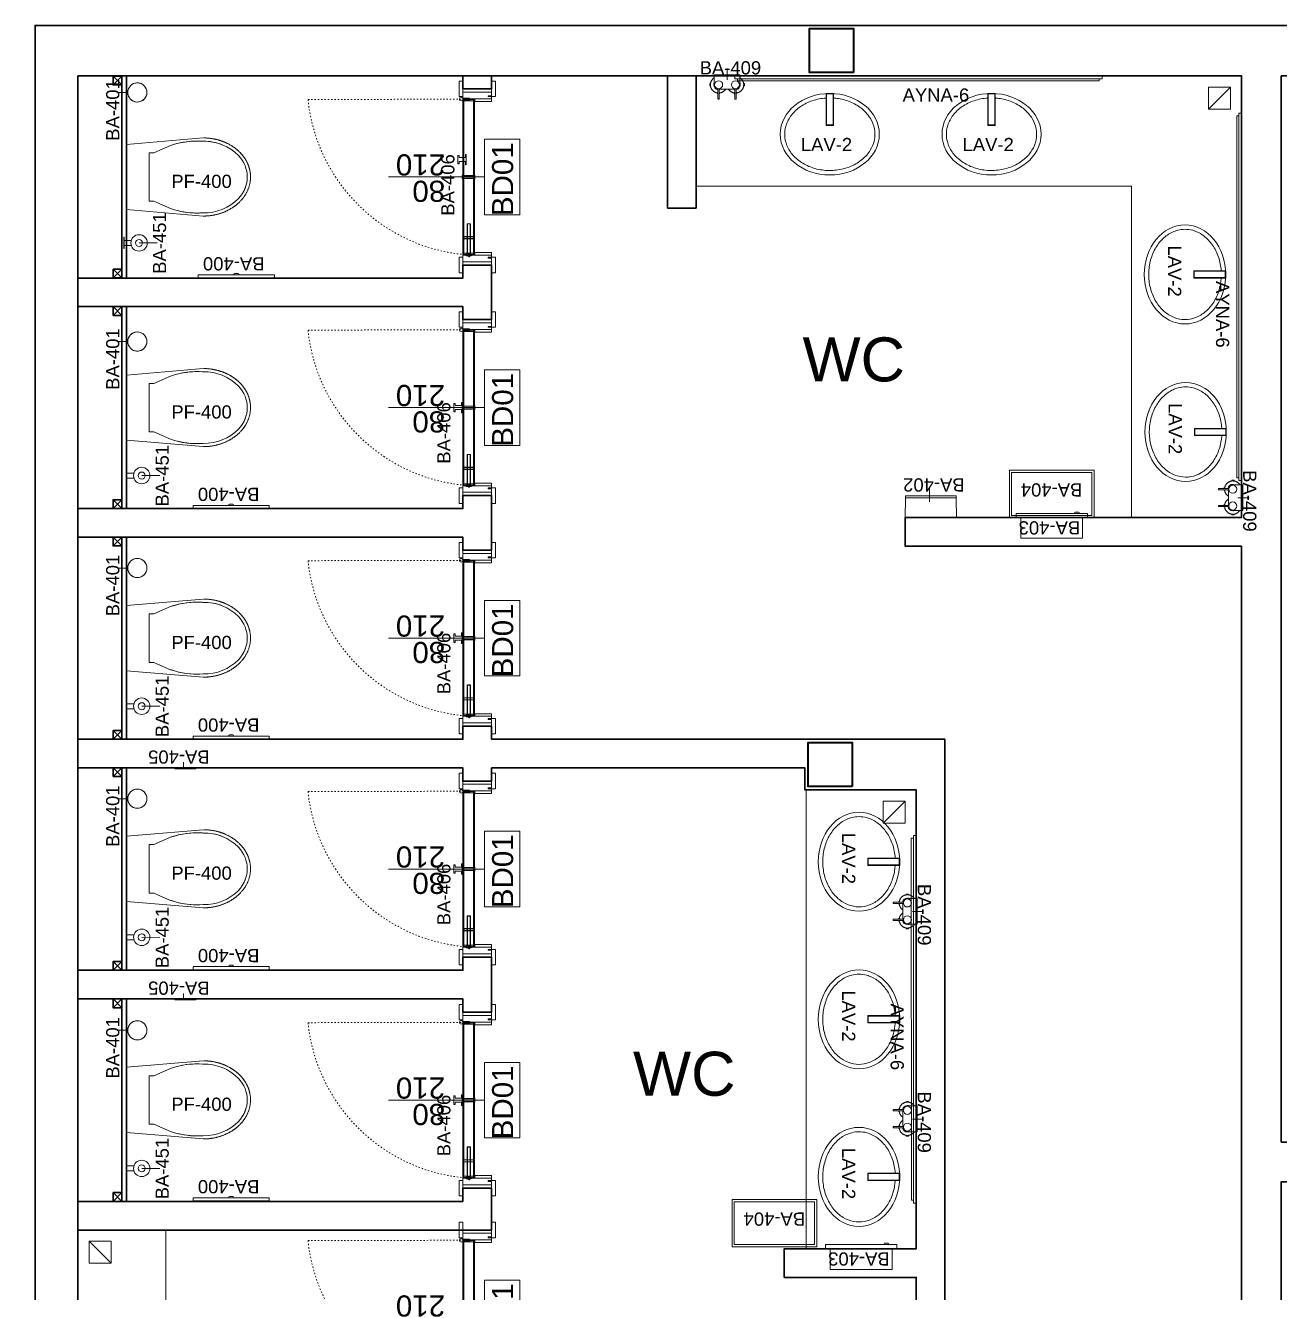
# Model space of a CAD drawing. Header units: centimetres. Extents: x 118932 to 154602, y -32682 to -23521.
# Drawn here: x 120027 to 120597, y -28599 to -28024 of the extents above; entities that cross this region are included whole.
import ezdxf

# ---------------------------------------------------------------- set-up
doc = ezdxf.new("R2010")
doc.units = ezdxf.units.CM
doc.header["$LTSCALE"] = 50
doc.header["$MEASUREMENT"] = 0
doc.linetypes.add('ACAD_ISO03W100', pattern=[30, 12, -18])
doc.linetypes.add('Dash', pattern=[6.35, 3.175, -3.175])
for name, color, linetype, lineweight, true_color in [('GEN_00_BL_Yazı', 7, 'Continuous', 0, 0x4f5250), ('GEN_01_TA_Kolon', 7, 'Continuous', 35, 0xd05d28), ('GEN_02_TF_Islak Hacim', 7, 'Continuous', 5, 0x007cb0), ('GEN_02_TF_Kapı', 7, 'Continuous', 9, 0x4a3526), ('GEN_02_TF_Mobilya', 7, 'Continuous', 5, 0x745e3d), ('GEN_05_ML_Ahşap', 7, 'Continuous', 9, 0x745e3d), ('GEN_06_GR_İnce', 7, 'Continuous', 13, 0xb0b0a9), ('KALACAK DUVARLAR', 7, 'Continuous', 30, 0x005387)]:
    doc.layers.add(name, color=color, linetype=linetype, lineweight=lineweight, true_color=true_color)
doc.styles.add('ARIAL', font='arial.ttf')
doc.styles.add('arial_1_18', font='arial.ttf', dxfattribs={"height": 0.2})
doc.styles.add('Arial_6', font='arial.ttf', dxfattribs={"height": 59.5325})

# ---------------------------------------------------------------- blocks, each defined once
blk = doc.blocks.new('LEVEL -1_A BLOK_KOLON')
at = {"layer": 'GEN_01_TA_Kolon'}
for points in [[(46270.56, 4396.59), (46250.56, 4396.59), (46250.56, 4416.59), (46270.56, 4416.59)], [(46269.95, 4072.17), (46249.95, 4072.17), (46249.95, 4092.17), (46269.95, 4092.17)]]:
    blk.add_lwpolyline(points, close=True, dxfattribs=at)
blk = doc.blocks.new('LEVEL -1_A BLOK_DUVAR')
at = {"layer": 'KALACAK DUVARLAR'}
for p, q in [((45933.97, 9444.97), (45937.97, 9440.97)), ((45937.97, 9444.97), (45933.97, 9440.97)), ((45937.97, 9444.97), (45937.97, 9353.24)), ((45939.97, 9444.97), (45939.97, 9353.24)), ((45933.97, 9357.24), (45937.97, 9353.24)), ((45937.97, 9357.24), (45933.97, 9353.24)), ((45933.97, 9336.2), (45937.97, 9340.2)), ((45937.97, 9336.2), (45933.97, 9340.2)), ((45937.97, 9248.47), (45937.97, 9340.2)), ((45939.97, 9248.47), (45939.97, 9340.2)), ((45933.97, 9248.47), (45937.97, 9252.47)), ((45937.97, 9248.47), (45933.97, 9252.47)), ((45933.97, 9235.47), (45937.97, 9231.47)), ((45937.97, 9235.47), (45933.97, 9231.47)), ((45937.97, 9235.47), (45937.97, 9143.67)), ((45939.97, 9235.47), (45939.97, 9143.67)), ((45933.97, 9147.67), (45937.97, 9143.67)), ((45937.97, 9147.67), (45933.97, 9143.67)), ((45933.97, 9126.67), (45937.97, 9130.67)), ((45937.97, 9126.67), (45933.97, 9130.67)), ((45937.97, 9038.67), (45937.97, 9130.67)), ((45939.97, 9038.67), (45939.97, 9130.67)), ((45933.97, 9038.67), (45937.97, 9042.67)), ((45937.97, 9038.67), (45933.97, 9042.67)), ((45933.97, 9025.67), (45937.97, 9021.67)), ((45937.97, 9025.67), (45933.97, 9021.67)), ((45937.97, 9025.67), (45937.97, 8933.67)), ((45939.97, 9025.67), (45939.97, 8933.67)), ((45933.97, 8937.67), (45937.97, 8933.67)), ((45937.97, 8937.67), (45933.97, 8933.67))]:
    blk.add_line(p, q, dxfattribs=at)
for points in [[(45326.37, 6193.24), (45650.69, 8029.97), (45650.69, 8454.75), (45898.47, 8454.75), (45898.47, 9468), (47651.25, 9468), (47651.25, 9445), (46464.93, 9445), (46464.93, 8960.63), (46621.09, 8960.63), (46621.09, 8942.63), (46464.93, 8942.63), (46464.93, 8599.75), (46270.02, 8599.75), (46270.02, 8457.25), (46464.93, 8457.25), (46464.93, 8127.47), (46446.93, 8127.47), (46446.93, 8129.97), (46320.5, 8129.97), (46320.5, 8016.22), (46307.5, 8016.22), (46307.5, 8218)], [(46446.93, 8779.17), (46446.93, 9231.34), (46294.02, 9231.34), (46294.02, 9244.34), (46446.93, 9244.34), (46446.93, 9445), (45917.97, 9445), (45917.97, 8719.17)], [(46105.97, 9445), (46105.97, 9439.1), (46092.97, 9439.1), (46092.97, 9445)], [(46198.97, 9445), (46198.97, 9385), (46185.97, 9385), (46185.97, 9445)], [(45917.97, 9353.2), (46092.97, 9353.2), (46092.97, 9359.1), (46105.97, 9359.1), (46105.97, 9334.34), (46092.97, 9334.34), (46092.97, 9340.2), (45917.97, 9340.2)], [(45917.97, 9248.47), (46092.97, 9248.47), (46092.97, 9254.34), (46105.97, 9254.34), (46105.97, 9229.57), (46092.97, 9229.57), (46092.97, 9235.47), (45917.97, 9235.47)], [(45917.97, 9143.67), (46092.97, 9143.67), (46092.97, 9149.57), (46105.97, 9149.57), (46105.97, 9143.67), (46312.02, 9143.67), (46312.02, 8779.17), (46317.02, 8779.17), (46317.02, 8761.17), (46294.02, 8761.17), (46294.02, 8779.17), (46299.02, 8779.17), (46299.02, 8899.17), (46239.02, 8899.17), (46239.02, 8912.17), (46299.02, 8912.17), (46299.02, 9120.67), (46248.45, 9120.67), (46248.45, 9130.67), (46105.97, 9130.67), (46105.97, 9124.67), (46092.97, 9124.67), (46092.97, 9130.67), (45917.97, 9130.67)], [(45917.97, 9038.67), (46092.97, 9038.67), (46092.97, 9044.67), (46105.97, 9044.67), (46105.97, 9019.67), (46092.97, 9019.67), (46092.97, 9025.67), (45917.97, 9025.67)], [(45917.97, 8933.67), (46092.97, 8933.67), (46092.97, 8939.67), (46105.97, 8939.67), (46105.97, 8920.67), (45917.97, 8920.67)]]:
    blk.add_lwpolyline(points, dxfattribs=at)
for points in [[(45933.97, 9444.97), (45937.97, 9444.97), (45937.97, 9440.97), (45933.97, 9440.97)], [(45933.97, 9357.24), (45937.97, 9357.24), (45937.97, 9353.24), (45933.97, 9353.24)], [(45933.97, 9336.2), (45937.97, 9336.2), (45937.97, 9340.2), (45933.97, 9340.2)], [(45933.97, 9248.47), (45937.97, 9248.47), (45937.97, 9252.47), (45933.97, 9252.47)], [(45933.97, 9235.47), (45937.97, 9235.47), (45937.97, 9231.47), (45933.97, 9231.47)], [(45933.97, 9147.67), (45937.97, 9147.67), (45937.97, 9143.67), (45933.97, 9143.67)], [(45933.97, 9126.67), (45937.97, 9126.67), (45937.97, 9130.67), (45933.97, 9130.67)], [(45933.97, 9038.67), (45937.97, 9038.67), (45937.97, 9042.67), (45933.97, 9042.67)], [(45933.97, 9025.67), (45937.97, 9025.67), (45937.97, 9021.67), (45933.97, 9021.67)], [(45933.97, 8937.67), (45937.97, 8937.67), (45937.97, 8933.67), (45933.97, 8933.67)]]:
    blk.add_lwpolyline(points, close=True, dxfattribs=at)
blk = doc.blocks.new('common areas toilet pf400')
at = {"layer": 'GEN_02_TF_Islak Hacim'}
for p, q in [((0, 14.8), (34.95, 17.75)), ((0, 14.8), (34.95, 17.75)), ((0, -14.8), (0, 14.8)), ((12.45, 10.98), (20.12, 14.31)), ((12.45, 10.98), (20.12, 14.31)), ((10.45, 10.98), (12.45, 10.98)), ((10.45, -11.02), (10.45, 10.98)), ((10.45, 10.98), (12.45, 10.98)), ((10.45, -8.02), (10.45, -11.02)), ((12.45, -11.02), (10.45, -11.02)), ((12.45, -11.02), (10.45, -11.02)), ((34.95, -17.75), (0, -14.8)), ((34.95, -17.75), (0, -14.8))]:
    blk.add_line(p, q, dxfattribs=at)
at = {"layer": 'GEN_02_TF_Islak Hacim', "flags": 128}
blk.add_lwpolyline([(20.12, -14.35, 0.102893), (34.95, -16.27, 0.208147), (50.97, -9.8, 0.407287), (50.97, 9.76, 0.208147), (34.95, 16.23, 0.102893), (20.12, 14.31), (21.51, 14.77), (22.93, 15.16), (24.36, 15.5), (25.8, 15.79), (27.25, 16.01), (28.71, 16.18), (30.17, 16.29), (31.64, 16.33), (33.11, 16.33), (34.58, 16.26), (34.95, 16.23, -0.103003), (43.63, 14.66)], format="xyb", dxfattribs=at)
blk.add_lwpolyline([(34.95, -16.27), (33.48, -16.35), (32.01, -16.38), (30.55, -16.34), (29.08, -16.25), (27.62, -16.1), (26.16, -15.89), (24.72, -15.62), (23.29, -15.29), (21.87, -14.91), (20.47, -14.47), (20.12, -14.35), (12.45, -11.02), (10.45, -11.02)], dxfattribs=at)
at = {"layer": 'GEN_02_TF_Islak Hacim'}
blk.add_arc((40.95, -0.02), 14, 330.49435, 345.28689, dxfattribs=at)
blk.add_rational_spline([(34.95, -17.75), (42.82, -17.75), (49.63, -14.5), (53.57, -8.88), (57.5, -3.25), (57.5, 3.25), (53.57, 8.88), (49.63, 14.5), (42.82, 17.75), (34.95, 17.75), (36.56, 17.75), (39.77, 17.45), (44.36, 16.13), (48.47, 13.99), (51.9, 11.16), (54.48, 7.77), (56.09, 3.98), (56.45, 1.33), (56.45, 0), (56.45, -1.33), (56.09, -3.98), (54.48, -7.77), (51.9, -11.16), (48.47, -13.99), (44.36, -16.13), (39.77, -17.45), (36.56, -17.75), (34.95, -17.75)], [1, 0.910683602523, 0.910683602523, 1, 0.910683602523, 0.910683602523, 1, 0.910683602523, 0.910683602523, 1, 1, 1, 1, 1, 1, 1, 1, 1, 1, 1, 1, 1, 1, 1, 1, 1, 1, 1], degree=3, knots=[0, 0, 0, 0, 1.047198, 1.047198, 1.047198, 2.094395, 2.094395, 2.094395, 3.141593, 3.141593, 3.141593, 3.28445, 3.427307, 3.570164, 3.713021, 3.855878, 3.998736, 4.141593, 4.141593, 4.141593, 4.28445, 4.427307, 4.570164, 4.713021, 4.855878, 4.998736, 5.141593, 5.141593, 5.141593, 5.141593], dxfattribs=at)
at = {"layer": 'GEN_00_BL_Yazı', "insert": (20.45, -5.06), "char_height": 6, "width": 13.2711, "attachment_point": 7, "style": 'Arial_6'}
blk.add_mtext('PF-400', dxfattribs=at)
blk = doc.blocks.new('Toilet-Tissue-Dispenser_Bobrick_B-35883 - BA-400 Double Paper Holder-13679418-RESTROOMS _ POOL BAR - PLANS')
at = {"layer": 'GEN_02_TF_Islak Hacim'}
for p, q in [((40839.4, 11299.3), (40839.4, 11312)), ((40839.4, 11312), (41185.5, 11312)), ((41001.8, 11297.7), (40841, 11297.7)), ((41023.2, 11297.7), (41001.8, 11297.7)), ((41019.6, 11291.4), (41005.3, 11291.4)), ((41183.9, 11297.7), (41023.2, 11297.7)), ((41185.5, 11312), (41185.5, 11299.3))]:
    blk.add_line(p, q, dxfattribs=at)
for centre, radius, start, end in [((40841, 11299.3), 1.59, 180, 270), ((41001.8, 11296.8), 0.879, 90, 187.29385), ((41007, 11297.5), 6.14, 187.29385, 247.36038), ((41005.3, 11292.2), 0.8, 204.02123, 270), ((41019.6, 11292.2), 0.8, 270, 335.97877), ((41017.9, 11297.5), 6.14, 292.63962, 352.70615), ((41023.2, 11296.8), 0.879, 352.70615, 90), ((41183.9, 11299.3), 1.59, 270, 0)]:
    blk.add_arc(centre, radius, start, end, dxfattribs=at)
at = {"layer": 'GEN_00_BL_Yazı', "insert": (40884.6, 11216.8), "char_height": 60, "width": 265.421, "attachment_point": 7, "rotation": 359.92398, "style": 'Arial_6'}
blk.add_mtext('BA-400', dxfattribs=at)
blk = doc.blocks.new('BA 401 toilet brush holder')
at = {"layer": 'GEN_00_BL_Yazı'}
blk.add_line((-0.01, -4.19), (-0.01, -8.64), dxfattribs=at)
at = {"layer": 'GEN_02_TF_Islak Hacim'}
for p, q in [((-1, -4.23), (-1, -5)), ((-1, -4.23), (-1, -5)), ((-1, -5), (1, -5)), ((1, -5), (-1, -5)), ((1, -5), (1, -4.23)), ((1, -4.23), (1, -5))]:
    blk.add_line(p, q, dxfattribs=at)
blk.add_circle((0, 0), 4.35, dxfattribs=at)
blk.add_arc((0, 0), 4.35, 283.2903, 256.7097, dxfattribs=at)
at = {"layer": 'GEN_00_BL_Yazı', "insert": (21.94, -14.19), "char_height": 6, "width": 26.5421, "attachment_point": 1, "rotation": 180, "style": 'Arial_6'}
blk.add_mtext('BA-401', dxfattribs=at)
blk = doc.blocks.new('BA 406 HOOK')
at = {"layer": 'GEN_02_TF_Islak Hacim'}
for p, q in [((-2.38, 0), (-2.38, -0.32)), ((-2.38, 0), (2.38, 0)), ((-2.3, 0), (-2.38, 0)), ((2.38, 0), (2.3, 0)), ((2.38, -0.32), (2.38, 0)), ((-2.38, -0.32), (-2.3, -0.32)), ((-0.92, -0.32), (-2.38, -0.32)), ((-1.91, -3.19), (-1.91, -3.81)), ((-1.91, -3.19), (-0.92, -3.19)), ((-1.84, -3.19), (-1.91, -3.19)), ((-1.91, -3.81), (-1.84, -3.81)), ((1.9, -3.81), (-1.91, -3.81)), ((-0.92, -0.32), (-0.92, -3.19)), ((0.92, -3.19), (0.92, -0.32)), ((2.38, -0.32), (0.92, -0.32)), ((0.92, -3.19), (1.9, -3.19)), ((1.9, -3.19), (1.84, -3.19)), ((1.84, -3.81), (1.9, -3.81)), ((1.9, -3.81), (1.9, -3.19)), ((2.3, -0.32), (2.38, -0.32))]:
    blk.add_line(p, q, dxfattribs=at)
at = {"layer": 'GEN_00_BL_Yazı', "insert": (25.5, -11.38), "char_height": 6, "width": 26.5421, "attachment_point": 1, "rotation": 180, "style": 'Arial_6'}
blk.add_mtext('BA-406', dxfattribs=at)
blk = doc.blocks.new('BA 405 - BAG DISPANSER')
at = {"layer": 'GEN_02_TF_Islak Hacim'}
blk.add_hatch(color=256, dxfattribs=at).paths.add_polyline_path([(59602.97, -31835.91), (59602.97, -31835.47), (59593.41, -31835.47), (59593.41, -31835.91)])
at = {"layer": 'GEN_00_BL_Yazı'}
blk.add_line((59597.32, -31832.96), (59597.32, -31835.65), dxfattribs=at)
at = {"layer": 'GEN_02_TF_Islak Hacim'}
for p, q in [((59593.41, -31835.91), (59593.41, -31835.47)), ((59602.97, -31835.91), (59593.41, -31835.91)), ((59602.97, -31835.47), (59602.97, -31835.91))]:
    blk.add_line(p, q, dxfattribs=at)
at = {"layer": 'GEN_00_BL_Yazı', "insert": (59609.21, -31833.56), "char_height": 6, "width": 26.5421, "attachment_point": 1, "rotation": 180, "style": 'Arial_6'}
blk.add_mtext('BA-405', dxfattribs=at)
blk = doc.blocks.new('ikili sbn')
at = {"layer": 'GEN_00_BL_Yazı'}
blk.add_line((-5.76, -1.77), (-5.76, 3.38), dxfattribs=at)
at = {"layer": 'GEN_02_TF_Islak Hacim'}
for p, q in [((-11.7, 0.01), (-11.7, -4.02)), ((0, -4.01), (0, 0.01)), ((-13.75, -3.45), (-13.75, -4.45)), ((-13.75, -4.45), (-13.39, -4.45)), ((-13.56, -3.44), (-13.73, -3.44)), ((-13.73, -3.44), (-13.73, -4.44)), ((-13.73, -4.44), (-13.56, -4.44)), ((-13.56, -4.44), (-13.56, -3.44)), ((-13.38, -3.45), (-13.56, -3.45)), ((-13.44, -3.76), (-13.45, -3.91)), ((-13.45, -3.91), (-13.45, -4)), ((-13.45, -4), (-13.45, -4.15)), ((-13.45, -4.15), (-13.44, -4.3)), ((-13.43, -3.62), (-13.44, -3.76)), ((-13.44, -4.3), (-13.42, -4.44)), ((-13.41, -3.47), (-13.43, -3.62)), ((-13.42, -4.44), (-13.4, -4.59)), ((-13.39, -3.32), (-13.41, -3.47)), ((-13.4, -4.59), (-13.38, -4.74)), ((-13.36, -3.17), (-13.39, -3.32)), ((-13.38, -4.74), (-13.34, -4.89)), ((-13.32, -3.03), (-13.36, -3.17)), ((-13.34, -4.89), (-13.3, -5.03)), ((-13.28, -2.88), (-13.32, -3.03)), ((-13.3, -5.03), (-13.26, -5.18)), ((-13.23, -2.74), (-13.28, -2.88)), ((-13.26, -5.18), (-13.21, -5.32)), ((-13.18, -2.6), (-13.23, -2.74)), ((-13.21, -5.32), (-13.15, -5.46)), ((-13.12, -2.46), (-13.18, -2.6)), ((-13.15, -5.46), (-13.09, -5.59)), ((-13.06, -2.33), (-13.12, -2.46)), ((-13.09, -5.59), (-13.03, -5.73)), ((-12.99, -2.19), (-13.06, -2.33)), ((-13.03, -5.73), (-12.95, -5.86)), ((-12.91, -2.06), (-12.99, -2.19)), ((-12.83, -1.94), (-12.91, -2.06)), ((-12.75, -1.81), (-12.83, -1.94)), ((-12.66, -1.69), (-12.75, -1.81)), ((-12.56, -1.58), (-12.66, -1.69)), ((-12.47, -1.46), (-12.56, -1.58)), ((-12.36, -1.35), (-12.47, -1.46)), ((-12.25, -1.25), (-12.36, -1.35)), ((-12.14, -1.15), (-12.25, -1.25)), ((-12.03, -1.05), (-12.14, -1.15)), ((-11.91, -0.96), (-12.03, -1.05)), ((-11.78, -0.88), (-11.91, -0.96)), ((-11.7, -0.82), (-11.78, -0.88)), ((0.1, -0.92), (0, -0.86)), ((0.22, -1.01), (0.1, -0.92)), ((0.33, -1.11), (0.22, -1.01)), ((0.45, -1.2), (0.33, -1.11)), ((0.56, -1.31), (0.45, -1.2)), ((0.66, -1.41), (0.56, -1.31)), ((0.76, -1.52), (0.66, -1.41)), ((0.86, -1.64), (0.76, -1.52)), ((0.95, -1.76), (0.86, -1.64)), ((1.04, -1.88), (0.95, -1.76)), ((1.12, -2), (1.04, -1.88)), ((1.2, -2.13), (1.12, -2)), ((1.27, -2.26), (1.2, -2.13)), ((1.23, -5.8), (1.3, -5.67)), ((1.34, -2.4), (1.27, -2.26)), ((1.3, -5.67), (1.37, -5.53)), ((1.4, -2.54), (1.34, -2.4)), ((1.37, -5.53), (1.43, -5.39)), ((1.45, -2.67), (1.4, -2.54)), ((1.43, -5.39), (1.48, -5.25)), ((1.5, -2.82), (1.45, -2.67)), ((1.48, -5.25), (1.53, -5.11)), ((1.55, -2.96), (1.5, -2.82)), ((1.53, -5.11), (1.57, -4.97)), ((1.59, -3.1), (1.55, -2.96)), ((1.57, -4.97), (1.6, -4.82)), ((1.62, -3.25), (1.59, -3.1)), ((1.6, -4.82), (1.63, -4.67)), ((1.65, -3.4), (1.62, -3.25)), ((2, -3.45), (1.62, -3.45)), ((1.63, -4.45), (1.76, -4.45)), ((1.63, -4.67), (1.66, -4.52)), ((1.67, -3.55), (1.65, -3.4)), ((1.66, -4.52), (1.68, -4.38)), ((1.68, -3.7), (1.67, -3.55)), ((1.69, -3.85), (1.68, -3.7)), ((1.68, -4.38), (1.69, -4.23)), ((1.69, -4), (1.69, -3.85)), ((1.69, -4.08), (1.69, -4)), ((1.69, -4.23), (1.69, -4.08)), ((1.76, -3.5), (1.76, -4.5)), ((2, -3.5), (1.76, -3.5)), ((1.76, -4.5), (2, -4.5)), ((2, -3.5), (2, -3.45)), ((2, -4.5), (2, -3.5)), ((-12.95, -5.86), (-12.88, -5.99)), ((-12.88, -5.99), (-12.8, -6.11)), ((-12.8, -6.11), (-12.71, -6.24)), ((-12.71, -6.24), (-12.62, -6.35)), ((-12.62, -6.35), (-12.52, -6.47)), ((-12.52, -6.47), (-12.42, -6.58)), ((-12.42, -6.58), (-12.31, -6.69)), ((-12.31, -6.69), (-12.2, -6.79)), ((-12.2, -6.79), (-12.09, -6.89)), ((-12.09, -6.89), (-11.97, -6.98)), ((-11.97, -6.98), (-11.85, -7.07)), ((-11.85, -7.07), (-11.73, -7.15)), ((-11.73, -7.15), (-11.6, -7.23)), ((-11.6, -7.23), (-11.47, -7.3)), ((-11.47, -7.3), (-11.33, -7.37)), ((-11.33, -7.37), (-11.2, -7.43)), ((-11.2, -7.43), (-11.06, -7.49)), ((-11.06, -7.49), (-10.92, -7.54)), ((-10.92, -7.54), (-10.78, -7.59)), ((-10.78, -7.59), (-10.63, -7.63)), ((-10.63, -7.63), (-10.48, -7.66)), ((-10.48, -7.66), (-10.34, -7.69)), ((-10.34, -7.69), (-10.19, -7.71)), ((-10.26, -7.7), (-10.26, -7.86)), ((-10.01, -7.86), (-10.26, -7.86)), ((-10.26, -7.86), (-10.26, -8.05)), ((-10.26, -8.05), (-10.01, -8.05)), ((-10.19, -7.71), (-10.04, -7.73)), ((-10.04, -7.73), (-10.01, -7.73)), ((-9.41, -6.02), (-2.35, -6.02)), ((-9.41, -7.73), (-9.29, -7.72)), ((-9.26, -7.86), (-9.41, -7.86)), ((-9.41, -8.05), (-9.26, -8.05)), ((-9.29, -7.72), (-9.14, -7.7)), ((-9.26, -7.86), (-9.26, -7.72)), ((-9.26, -8.05), (-9.26, -7.86)), ((-9.14, -7.7), (-8.99, -7.68)), ((-8.99, -7.68), (-8.85, -7.65)), ((-8.85, -7.65), (-8.7, -7.61)), ((-8.7, -7.61), (-8.56, -7.57)), ((-8.56, -7.57), (-8.42, -7.52)), ((-8.42, -7.52), (-8.28, -7.47)), ((-8.28, -7.47), (-8.14, -7.41)), ((-8.14, -7.41), (-8, -7.34)), ((-8, -7.34), (-7.87, -7.27)), ((-7.87, -7.27), (-7.74, -7.19)), ((-7.74, -7.19), (-7.62, -7.11)), ((-7.62, -7.11), (-7.49, -7.03)), ((-7.49, -7.03), (-7.37, -6.94)), ((-7.37, -6.94), (-7.26, -6.84)), ((-7.26, -6.84), (-7.15, -6.74)), ((-7.15, -6.74), (-7.04, -6.64)), ((-7.04, -6.64), (-6.93, -6.53)), ((-6.93, -6.53), (-6.84, -6.42)), ((-6.84, -6.42), (-6.74, -6.3)), ((-6.74, -6.3), (-6.65, -6.18)), ((-6.65, -6.18), (-6.57, -6.06)), ((-6.57, -6.06), (-6.54, -6.02)), ((-5.21, -6.02), (-5.15, -6.11)), ((-5.15, -6.11), (-5.06, -6.24)), ((-5.06, -6.24), (-4.97, -6.35)), ((-4.97, -6.35), (-4.87, -6.47)), ((-4.87, -6.47), (-4.77, -6.58)), ((-4.77, -6.58), (-4.67, -6.69)), ((-4.67, -6.69), (-4.56, -6.79)), ((-4.56, -6.79), (-4.44, -6.89)), ((-4.44, -6.89), (-4.33, -6.98)), ((-4.33, -6.98), (-4.21, -7.07)), ((-4.21, -7.07), (-4.08, -7.15)), ((-4.08, -7.15), (-3.95, -7.23)), ((-3.95, -7.23), (-3.82, -7.3)), ((-3.82, -7.3), (-3.69, -7.37)), ((-3.69, -7.37), (-3.55, -7.43)), ((-3.55, -7.43), (-3.41, -7.49)), ((-3.41, -7.49), (-3.27, -7.54)), ((-3.27, -7.54), (-3.13, -7.59)), ((-3.13, -7.59), (-2.99, -7.63)), ((-2.99, -7.63), (-2.84, -7.66)), ((-2.84, -7.66), (-2.69, -7.69)), ((-2.69, -7.69), (-2.54, -7.71)), ((-2.62, -7.67), (-2.62, -7.84)), ((-2.62, -7.84), (-2.62, -8.05)), ((-2.36, -7.84), (-2.62, -7.84)), ((-2.62, -8.05), (-2.36, -8.05)), ((-2.54, -7.71), (-2.4, -7.73)), ((-2.4, -7.73), (-2.34, -7.73)), ((-1.77, -7.73), (-1.65, -7.72)), ((-1.62, -7.84), (-1.77, -7.84)), ((-1.77, -8.05), (-1.62, -8.05)), ((-1.65, -7.72), (-1.5, -7.7)), ((-1.62, -7.84), (-1.62, -7.69)), ((-1.62, -8.05), (-1.62, -7.84)), ((-1.5, -7.7), (-1.35, -7.68)), ((-1.35, -7.68), (-1.2, -7.65)), ((-1.2, -7.65), (-1.06, -7.61)), ((-1.06, -7.61), (-0.91, -7.57)), ((-0.91, -7.57), (-0.77, -7.52)), ((-0.77, -7.52), (-0.63, -7.47)), ((-0.63, -7.47), (-0.49, -7.41)), ((-0.49, -7.41), (-0.36, -7.34)), ((-0.36, -7.34), (-0.23, -7.27)), ((-0.23, -7.27), (-0.1, -7.19)), ((-0.1, -7.19), (0.03, -7.11)), ((0.03, -7.11), (0.15, -7.03)), ((0.15, -7.03), (0.27, -6.94)), ((0.27, -6.94), (0.39, -6.84)), ((0.39, -6.84), (0.5, -6.74)), ((0.5, -6.74), (0.61, -6.64)), ((0.61, -6.64), (0.71, -6.53)), ((0.71, -6.53), (0.81, -6.42)), ((0.81, -6.42), (0.9, -6.3)), ((0.9, -6.3), (0.99, -6.18)), ((0.99, -6.18), (1.08, -6.06)), ((1.08, -6.06), (1.16, -5.93)), ((1.16, -5.93), (1.23, -5.8))]:
    blk.add_line(p, q, dxfattribs=at)
blk.add_lwpolyline([(0, 0.01), (-11.7, 0.01), (-11.7, 0.5), (0, 0.5)], close=True, dxfattribs=at)
for points in [[(-10.01, -5.79), (-10.01, -10.23, 1.037151), (-9.41, -10.23), (-9.41, -5.79)], [(-2.36, -5.79), (-2.36, -10.23, 1.037151), (-1.77, -10.23), (-1.77, -5.79)]]:
    blk.add_lwpolyline(points, format="xyb", dxfattribs=at)
for centre, radius, start, end in [((-9.7, -4), 2.2, 156.76326, 180), ((-9.7, -4), 2.2, 180, 261.95007), ((-9.7, -4.02), 2, 180, 261.14521), ((-9.7, -4), 1.82, 0, 180), ((-9.7, -4), 1.82, 180, 0), ((-2.06, -4), 1.82, 0, 180), ((-2.06, -4), 1.82, 180, 0), ((-2, -4.01), 2, 277.12608, 0), ((-2.06, -4), 2.2, 277.8672, 0), ((-2.06, -4), 2.2, 0, 20.0549), ((-9.7, -4), 2.2, 277.52632, 292.01674), ((-2.06, -4), 2.2, 247.98326, 262.1328)]:
    blk.add_arc(centre, radius, start, end, dxfattribs=at)
at = {"layer": 'GEN_00_BL_Yazı', "insert": (-18.33, 0.61), "char_height": 6, "width": 33.1384, "attachment_point": 7, "style": 'Arial_6'}
blk.add_mtext('BA-409', dxfattribs=at)
blk = doc.blocks.new('hand dryer ba402')
at = {"layer": 'GEN_00_BL_Yazı'}
blk.add_line((-13.71, 11), (-7.12, 11), dxfattribs=at)
at = {"layer": 'GEN_02_TF_Islak Hacim'}
blk.add_lwpolyline([(-8.94, 0.17), (0, 0), (0, 23.33), (-8.94, 23.16), (-8.94, 0.17), (-9.73, 0.17, -0.414214), (-9.93, 0.37), (-9.93, 22.96, -0.414214), (-9.74, 23.16), (-8.94, 23.16)], format="xyb", dxfattribs=at)
at = {"layer": 'GEN_00_BL_Yazı', "insert": (-11.87, -0.94), "char_height": 6, "width": 26.5421, "attachment_point": 3, "rotation": 270.00019, "style": 'Arial_6'}
blk.add_mtext('BA-402', dxfattribs=at)
blk = doc.blocks.new('BA 403')
at = {"layer": 'GEN_02_TF_Islak Hacim'}
for p, q in [((-11.27, -1.56), (-11.27, 2.06)), ((-11.19, 2.14), (-9.37, 2.14)), ((-9.37, 2.14), (-9.37, 0)), ((-11.91, -3.34), (-11.91, -1.91)), ((-11.27, -3.69), (-11.27, -1.56)), ((-11.27, -30.16), (-11.27, -3.69)), ((-9.37, -28.1), (-9.37, 0)), ((-9.37, -28.1), (-9.37, -30.24)), ((-9.37, -30.24), (-11.19, -30.24))]:
    blk.add_line(p, q, dxfattribs=at)
at = {"layer": 'GEN_02_TF_Islak Hacim', "linetype": 'Dash', "lineweight": 5}
for p, q in [((-9.37, 0), (0, 0)), ((0, 0), (0, -28.1)), ((0, -28.1), (-9.37, -28.1))]:
    blk.add_line(p, q, dxfattribs=at)
at = {"layer": 'GEN_02_TF_Islak Hacim'}
for centre, radius, start, end in [((-11.19, 2.06), 0.0813, 90, 180), ((-11.83, -1.91), 0.08, 114.02123, 180), ((-11.83, -3.34), 0.08, 180, 245.97877), ((-11.29, -2.08), 0.614, 97.29385, 157.36038), ((-11.29, -3.17), 0.614, 202.63962, 262.70615), ((-11.36, -1.56), 0.0879, 0, 97.29385), ((-11.36, -3.69), 0.0879, 262.70615, 0), ((-11.19, -30.16), 0.0813, 180, 270)]:
    blk.add_arc(centre, radius, start, end, dxfattribs=at)
at = {"layer": 'GEN_00_BL_Yazı', "insert": (-1.72, -1.12), "char_height": 6, "width": 26.5421, "attachment_point": 1, "rotation": 270, "style": 'Arial_6'}
blk.add_mtext('BA-403', dxfattribs=at)
blk = doc.blocks.new('public area faucet')
at = {"layer": 'GEN_02_TF_Islak Hacim'}
for points in [[(-3.31, 0), (0, 0), (0, 14.48), (-3.31, 14.48)], [(-3.11, 0.2), (-0.2, 0.2), (-0.2, 14.28), (-3.11, 14.28)]]:
    blk.add_lwpolyline(points, close=True, dxfattribs=at)
blk = doc.blocks.new('LAV-2')
at = {"layer": 'GEN_02_TF_Islak Hacim'}
blk.add_ellipse((0, 0), major_axis=(-22.5, 0), ratio=0.822174, dxfattribs=at)
blk.add_open_spline([(-1.65, 16.44), (-1.94, 16.43), (-2.22, 16.4), (-4.62, 16.16), (-6.7, 15.68), (-10.58, 14.23), (-12.36, 13.26), (-15.47, 10.94), (-16.79, 9.6), (-18.86, 6.67), (-19.6, 5.1), (-20.35, 2.33), (-20.5, 1.17), (-20.5, 0), (-20.5, -1.12), (-20.36, -2.24), (-19.66, -4.96), (-18.93, -6.54), (-16.9, -9.47), (-15.6, -10.83), (-12.52, -13.17), (-10.74, -14.15), (-6.89, -15.63), (-4.81, -16.13), (-0.56, -16.58), (1.61, -16.54), (5.82, -15.91), (7.86, -15.33), (11.61, -13.69), (13.32, -12.64), (16.25, -10.19), (17.46, -8.79), (19.31, -5.78), (19.94, -4.18), (20.57, -0.91), (20.58, 0.76), (19.98, 4.03), (19.37, 5.64), (17.56, 8.66), (16.36, 10.07), (13.47, 12.54), (11.77, 13.61), (8.04, 15.27), (6, 15.87), (3.16, 16.31), (2.41, 16.4), (1.65, 16.44)], degree=3, knots=[4.791782, 4.791782, 4.791782, 4.791782, 4.83233, 4.83233, 5.140579, 5.140579, 5.448827, 5.448827, 5.757076, 5.757076, 6.065325, 6.065325, 6.283185, 6.283185, 6.283185, 6.491785, 6.491785, 6.800034, 6.800034, 7.108283, 7.108283, 7.416531, 7.416531, 7.72478, 7.72478, 8.033029, 8.033029, 8.341277, 8.341277, 8.649526, 8.649526, 8.957775, 8.957775, 9.266023, 9.266023, 9.574272, 9.574272, 9.882521, 9.882521, 10.190769, 10.190769, 10.499018, 10.499018, 10.807267, 10.807267, 10.916188, 10.916188, 10.916188, 10.916188], dxfattribs=at)
blk.add_blockref('public area faucet', (1.65, 4.01))
at = {"layer": 'GEN_00_BL_Yazı', "insert": (-13.16, -7.7), "char_height": 6, "width": 33.1384, "attachment_point": 7, "style": 'Arial_6'}
blk.add_mtext('LAV-2', dxfattribs=at)
blk = doc.blocks.new('AYNA-6')
at = {"layer": 'GEN_02_TF_Mobilya'}
blk.add_lwpolyline([(-1.25, -18.73), (-2.24, -18.73), (-2.26, 145.73), (-1.28, 145.73)], dxfattribs=at)
blk.add_lwpolyline([(-1.28, 147), (-1.25, -20), (0, -20), (-0.03, 147)], close=True, dxfattribs=at)
at = {"layer": 'GEN_00_BL_Yazı', "insert": (-11.75, 70.67), "char_height": 6, "width": 33.1384, "attachment_point": 7, "rotation": 270, "style": 'Arial_6'}
blk.add_mtext('AYNA-6', dxfattribs=at)
blk = doc.blocks.new('Accessory-Tissue_Holder-KOHLER-Composed-K-73148 - BA-451 SPARE TP-14820996-TYPE GxL')
at = {"layer": 'GEN_00_BL_Yazı'}
blk.add_line((-52678, -5376.6), (-52678.1, -5294), dxfattribs=at)
at = {"layer": 'GEN_02_TF_Islak Hacim'}
blk.add_lwpolyline([(-52653.4, -5226.7), (-52667.2, -5226.7), (-52688.8, -5226.7), (-52702.6, -5226.7, -0.414214), (-52703.4, -5225.8), (-52703.4, -5224.2), (-52652.6, -5224.2), (-52652.6, -5225.8, -0.414214)], format="xyb", close=True, dxfattribs=at)
for points in [[(-52688.8, -5226.7, 0.414214), (-52689.4, -5227.3), (-52689.4, -5258.6)], [(-52666.5, -5258.6), (-52666.5, -5227.3, 0.414214), (-52667.2, -5226.7)]]:
    blk.add_lwpolyline(points, format="xyb", dxfattribs=at)
for radius in [37.3, 15.9]:
    blk.add_circle((-52678, -5294.1), radius, dxfattribs=at)
at = {"layer": 'GEN_00_BL_Yazı', "insert": (-52538.9, -5356.8), "char_height": 60, "width": 265.421, "attachment_point": 3, "style": 'Arial_6'}
blk.add_mtext('BA-451', dxfattribs=at)
blk = doc.blocks.new('LEVEL -1 ISLAK HACİM')
at = {"layer": 'GEN_02_TF_Islak Hacim'}
blk.add_line((13.31, -110.1, 0), (13.31, -311.6, 0), dxfattribs=at)
at = {"layer": 'GEN_02_TF_Islak Hacim', "elevation": 0}
for points in [[(254.31, 364.24), (452.27, 364.24), (452.27, 213.57), (502.27, 213.57), (502.27, 414.24), (254.31, 414.24)], [(304.36, 89.9), (354.36, 89.9), (354.36, -118.6), (304.36, -118.6)]]:
    blk.add_lwpolyline(points, close=True, dxfattribs=at)
at = {"layer": 'GEN_02_TF_Islak Hacim', "color": 1, "elevation": 0}
for points in [[(396.7, 213.57), (435.2, 213.57), (435.2, 235.07), (396.7, 235.07)], [(397.7, 214.57), (434.2, 214.57), (434.2, 234.07), (397.7, 234.07)], [(270.67, -117.73), (309.17, -117.73), (309.17, -96.23), (270.67, -96.23)], [(271.67, -116.73), (308.17, -116.73), (308.17, -97.23), (271.67, -97.23)]]:
    blk.add_lwpolyline(points, close=True, dxfattribs=at)
for name, p in [('ikili sbn', (274.25, 414.24, 0)), ('LAV-2', (315.08, 387.78, 0)), ('LAV-2', (388.58, 387.78, 0)), ('AYNA-6', (502.29, 250.4, 0)), ('common areas toilet pf400', (-4.69, 368.34, 0)), ('common areas toilet pf400', (-4.69, 263.57, 0)), ('common areas toilet pf400', (-4.69, 158.84, 0)), ('BA 405 - BAG DISPANSER', (-59576.04, 31935.37, 0)), ('common areas toilet pf400', (-4.69, 54.04, 0)), ('AYNA-6', (354.38, -77.85, 0)), ('BA 405 - BAG DISPANSER', (-59576.04, 31830.37, 0)), ('common areas toilet pf400', (-4.69, -50.96, 0))]:
    blk.add_blockref(name, p)
for name, p, rotation in [('BA 401 toilet brush holder', (0.31, 406.75, 0), 270), ('AYNA-6', (418.84, 414.25, 0), 90), ('BA 406 HOOK', (149.82, 376.24, 0), 270), ('LAV-2', (476.54, 324.07, 0), 270), ('BA 401 toilet brush holder', (0.31, 293.59, 0), 270), ('LAV-2', (476.81, 252.48, 0), 270), ('BA 406 HOOK', (148.01, 263.57, 0), 270), ('hand dryer ba402', (349.36, 213.57, 0), 269.9998141143188), ('ikili sbn', (502.27, 216.8, 0), 270), ('BA 403', (430, 204.2, 0), 270), ('BA 401 toilet brush holder', (0.31, 190.68, 0), 270), ('BA 406 HOOK', (148.01, 158.8, 0), 270), ('BA 401 toilet brush holder', (0.31, 85.88, 0), 270), ('LAV-2', (328.36, 57.24, 0), 270), ('BA 406 HOOK', (148.01, 53.9, 0), 270), ('ikili sbn', (354.36, 28.8, 0), 270), ('LAV-2', (328.36, -14.35, 0), 270), ('BA 401 toilet brush holder', (0.31, -19.35, 0), 270), ('BA 406 HOOK', (148.01, -51.1, 0), 270), ('ikili sbn', (354.36, -65.41, 0), 270), ('LAV-2', (328.36, -85.94, 0), 270), ('BA 403', (343.41, -127.96, 0), 270)]:
    blk.add_blockref(name, p, dxfattribs=dict(rotation=rotation))
at = {"xscale": 0.1, "yscale": 0.1, "zscale": 0.1}
for name, p, rotation in [('Accessory-Tissue_Holder-KOHLER-Composed-K-73148 - BA-451 SPARE TP-14820996-TYPE GxL', (-529.48, 5606.08, 0), 90.01289847809184), ('Toilet-Tissue-Dispenser_Bobrick_B-35883 - BA-400 Double Paper Holder-13679418-RESTROOMS _ POOL BAR - PLANS', (4146.56, 1453.64, 0), 180), ('Accessory-Tissue_Holder-KOHLER-Composed-K-73148 - BA-451 SPARE TP-14820996-TYPE GxL', (-528.29, 5500.38, 0), 90.01289847809184), ('Toilet-Tissue-Dispenser_Bobrick_B-35883 - BA-400 Double Paper Holder-13679418-RESTROOMS _ POOL BAR - PLANS', (4144.24, 1348.9, 0), 180), ('Accessory-Tissue_Holder-KOHLER-Composed-K-73148 - BA-451 SPARE TP-14820996-TYPE GxL', (-528.29, 5395.58, 0), 90.01289847809184), ('Toilet-Tissue-Dispenser_Bobrick_B-35883 - BA-400 Double Paper Holder-13679418-RESTROOMS _ POOL BAR - PLANS', (4144.24, 1244.1, 0), 180), ('Accessory-Tissue_Holder-KOHLER-Composed-K-73148 - BA-451 SPARE TP-14820996-TYPE GxL', (-528.29, 5290.58, 0), 90.01289847809184), ('Toilet-Tissue-Dispenser_Bobrick_B-35883 - BA-400 Double Paper Holder-13679418-RESTROOMS _ POOL BAR - PLANS', (4144.24, 1139.34, 0), 180), ('Accessory-Tissue_Holder-KOHLER-Composed-K-73148 - BA-451 SPARE TP-14820996-TYPE GxL', (-528.29, 5185.58, 0), 90.01289847809184), ('Toilet-Tissue-Dispenser_Bobrick_B-35883 - BA-400 Double Paper Holder-13679418-RESTROOMS _ POOL BAR - PLANS', (4144.24, 1034.34, 0), 180)]:
    blk.add_blockref(name, p, dxfattribs=dict(at, rotation=rotation))
at = {"layer": 'GEN_00_BL_Yazı', "color": 1, "char_height": 6, "width": 33.1384, "attachment_point": 7, "rotation": 180, "style": 'Arial_6'}
for insert in [(429.86, 229.26, 0), (303.84, -102.04, 0)]:
    blk.add_mtext('BA-404', dxfattribs=dict(at, insert=insert))
blk = doc.blocks.new('LEVEL -1_A BLOK_MAHAL')
at = {"layer": 'GEN_00_BL_Yazı', "char_height": 20, "width": 445.9, "attachment_point": 1, "style": 'ARIAL'}
for insert in [(46247.36, 5175.23), (46170.3, 4850.68)]:
    blk.add_mtext('WC', dxfattribs=dict(at, insert=insert))
blk = doc.blocks.new('10X10 YER SÜZGECI')
at = {"layer": 'GEN_02_TF_Islak Hacim'}
blk.add_line((79379.38, -32867.31), (79369.38, -32877.31), dxfattribs=at)
blk.add_lwpolyline([(79369.38, -32877.31), (79379.38, -32877.31), (79379.38, -32867.31), (79369.38, -32867.31)], close=True, dxfattribs=at)
blk = doc.blocks.new('level -1 süzgeçler')
for p, rotation in [((-87936.16, 34721.39, 0), 0.03205464016913481), ((-88084.07, 34397.05, 0), 0.03205464016913481), ((-41880.14, -78023.48, 0), 90.03205464016912)]:
    blk.add_blockref('10X10 YER SÜZGECI', p, dxfattribs=dict(rotation=rotation))
blk = doc.blocks.new('BD01')
at = {"layer": 'GEN_02_TF_Kapı'}
for p, q in [((-75.5, 0), (-80, 0)), ((-75.5, 0), (-75.5, -13)), ((-4.8, 0), (-75.2, 0)), ((-75.2, -5.2), (-75.2, 0)), ((-68.07, 0), (-68.07, -5.2, 0)), ((-67.07, 0), (-67.07, -5.2, 0)), ((-40.7, 0), (-40.7, -5.2, 0)), ((-39.31, 0), (-39.31, -5.2, 0)), ((-5.1, 0.14), (-5.1, -3)), ((-4.8, 0.01), (-4.8, -3)), ((-4.8, -5.2), (-4.8, 0)), ((-4.5, 0.01), (-4.5, -3)), ((-4.5, 0), (-4.5, -13)), ((-4.5, 0), (0, 0)), ((-4.2, 0.14), (-4.2, -3)), ((-76.2, -2.73), (-75.2, -2.06)), ((-76.2, -2.99), (-76.2, -2.73)), ((-76.2, -2.99), (-75.2, -3.11)), ((-75.8, -1.47), (-75.8, -2.46)), ((-75.7, -1.47), (-75.8, -1.47)), ((-75.8, -3.04), (-75.8, -3.69)), ((-75.8, -3.69), (-75.7, -3.69)), ((-75.18, -2.6), (-75.5, -2.26)), ((-75.18, -2.6), (-75.5, -2.26)), ((-75.18, -2.6), (-75.5, -3.01)), ((-74.3, -5.4), (-75.5, -5.4)), ((-4.8, -0.4), (-75.2, -0.4)), ((-75.2, -2.06), (-75.2, -3.11)), ((-75.2, -2.54), (-75.2, -2.12)), ((-75.18, -2.54), (-75.2, -2.54)), ((-75.2, -2.55), (-75.18, -2.55)), ((-75.2, -2.65), (-75.2, -2.55)), ((-75.2, -2.65), (-75.18, -2.65)), ((-75.2, -3.08), (-75.2, -2.66)), ((-75.18, -2.66), (-75.2, -2.66)), ((-75.2, -3.11), (-75.2, -2.99)), ((-4.8, -4.8), (-75.2, -4.8)), ((-4.8, -5.2), (-75.2, -5.2)), ((-75.18, -2.1), (-74.82, -2.1)), ((-75.18, -2.54), (-75.18, -2.12)), ((-75.18, -2.12), (-74.82, -2.12)), ((-75.18, -2.45), (-75.18, -2.55)), ((-75.18, -2.45), (-75.07, -2.45)), ((-75.18, -2.65), (-75.18, -2.55)), ((-75.18, -2.65), (-75.18, -2.75)), ((-75.18, -3.08), (-75.18, -2.66)), ((-75.18, -2.75), (-75.07, -2.75)), ((-74.82, -3.08), (-75.18, -3.08)), ((-74.82, -3.1), (-75.18, -3.1)), ((-75.07, -2.12), (-75.07, -3.08)), ((-75.07, -2.45), (-75.07, -2.75)), ((-74.82, -2.12), (-74.82, -3.08)), ((-74.8, -2.12), (-74.8, -3.08)), ((-74.6, -4.8), (-74.6, -0.4)), ((-74.3, -5.4), (-74.3, -13)), ((-39.41, -5.2), (-40.6, -5.2)), ((-5.7, -5.4), (-5.7, -13)), ((-5.7, -5.4), (-4.5, -5.4)), ((-5.4, -4.8), (-5.4, -0.4)), ((-5.2, -2.12), (-5.2, -3.08)), ((-4.82, -2.1), (-5.18, -2.1)), ((-5.18, -3.1), (-4.82, -3.1)), ((-5.1, -3), (-4.8, -3)), ((-4.93, -2.12), (-4.93, -3.08)), ((-4.82, -2.45), (-4.93, -2.45)), ((-4.93, -2.45), (-4.93, -2.75)), ((-4.82, -2.75), (-4.93, -2.75)), ((-4.82, -2.6), (-4.5, -2.26)), ((-4.82, -2.6), (-4.5, -2.26)), ((-4.82, -2.45), (-4.82, -2.55)), ((-4.8, -2.55), (-4.82, -2.55)), ((-4.82, -2.65), (-4.82, -2.55)), ((-4.82, -2.6), (-4.5, -3.01)), ((-4.82, -2.65), (-4.82, -2.75)), ((-4.8, -2.65), (-4.82, -2.65)), ((-4.8, -2.54), (-4.8, -2.12)), ((-4.8, -2.65), (-4.8, -2.55)), ((-4.8, -3.08), (-4.8, -2.66)), ((-4.5, -3), (-4.2, -3)), ((-76.5, -11.5), (-76.9, -11.5)), ((-76.9, -11.5), (-76.9, -13)), ((-76.5, -13), (-76.5, -11.5)), ((-3.5, -13), (-3.5, -11.5)), ((-3.5, -11.5), (-3.1, -11.5)), ((-3.1, -11.5), (-3.1, -13)), ((-74.3, -13), (-76.5, -13)), ((-5.7, -13), (-3.5, -13)), ((-3.1, -13), (0, -13))]:
    blk.add_line(p, q, dxfattribs=at)
at = {"layer": 'GEN_02_TF_Kapı', "linetype": 'ACAD_ISO03W100', "ltscale": 0.001}
blk.add_lwpolyline([(-75.2, 0, -0.355376), (-4.8, 70.4), (-4.65, 0.8)], format="xyb", dxfattribs=at)
at = {"layer": 'GEN_02_TF_Kapı'}
for points in [[(-76.5, 0), (-83.5, 0), (-83.5, 1.75), (-76.5, 1.75)], [(-78.5, 0), (-80, 0), (-80, -13), (-78.5, -13)], [(-67.97, 0), (-68.07, 0), (-68.07, -5.2), (-67.97, -5.2)], [(-68.07, 0), (-67.97, 0), (-67.97, -5.2), (-68.07, -5.2)], [(-67.17, -5.2), (-67.97, -5.2), (-67.97, 0), (-67.17, 0)], [(-67.17, 0), (-67.07, 0), (-67.07, -5.2), (-67.17, -5.2)], [(-67.07, 0), (-67.17, 0), (-67.17, -5.2), (-67.07, -5.2)], [(-41, 0), (-39, 0), (-39, 0.2), (-39.4, 0.3), (-40.6, 0.3), (-41, 0.2)], [(-40.6, 0), (-40.7, 0), (-40.7, -5.2), (-40.6, -5.2)], [(-40.6, -5.2), (-39.4, -5.2), (-39.4, 0), (-40.6, 0)], [(-39.41, 0), (-39.31, 0), (-39.31, -5.2), (-39.41, -5.2)], [(-3.5, 0), (3.5, 0), (3.5, 1.75), (-3.5, 1.75)], [(0, 0), (-1.5, 0), (-1.5, -13), (0, -13)], [(-75.7, -3.69), (-75.5, -3.69), (-75.5, -1.47), (-75.7, -1.47)], [(-75.2, -3.47), (-75, -3.47), (-75, -1.55), (-75.2, -1.55)], [(-61.25, -1.95), (-75.1, -1.95), (-75.1, -3.47), (-61.25, -3.47)], [(-61.35, -2.05), (-75, -2.05), (-75, -3.37), (-61.35, -3.37)], [(-41.01, -5.4), (-39.01, -5.4), (-39.01, -5.2), (-41.01, -5.2)]]:
    blk.add_lwpolyline(points, close=True, dxfattribs=at)
for points in [[(-4.8, -2.54), (-4.82, -2.54), (-4.82, -2.12), (-5.18, -2.12), (-5.18, -3.08), (-4.82, -3.08), (-4.82, -2.66), (-4.8, -2.66)], [(-76.9, -13), (-83.5, -13), (-83.5, -14.75), (-76.5, -14.75), (-76.5, -13)], [(-3.1, -13), (3.5, -13), (3.5, -14.75), (-3.5, -14.75), (-3.5, -13)]]:
    blk.add_lwpolyline(points, dxfattribs=at)
blk.add_circle((-4.65, 0.8), 0.8, dxfattribs=at)
for centre, start, end in [((-75.18, -2.12), 91.54328, 178.45672), ((-75.18, -3.08), 181.54328, 268.45672), ((-74.82, -2.12), 1.54328, 88.45672), ((-74.82, -3.08), 271.54328, 358.45672), ((-5.18, -2.12), 91.54328, 178.45672), ((-5.18, -3.08), 181.54328, 268.45672), ((-4.82, -2.12), 1.54328, 88.45672), ((-4.82, -3.08), 271.54328, 358.45672)]:
    blk.add_arc(centre, 0.0206, start, end, dxfattribs=at)
at = {"layer": 'GEN_05_ML_Ahşap'}
blk.add_lwpolyline([(-40, -9.81), (-40, 33.75)], dxfattribs=at)
blk.add_lwpolyline([(-22.84, -25.81), (-57.16, -25.81), (-57.16, -9.81), (-22.84, -9.81)], close=True, dxfattribs=at)
at = {"layer": 'GEN_00_BL_Yazı', "char_height": 9.6, "attachment_point": 7, "rotation": 90, "style": 'arial_1_18'}
for s, insert in [('\\A1;210', (-29.56, 8.09)), ('\\A1;80', (-41.56, 8.07))]:
    blk.add_mtext_dynamic_manual_height_columns(s, width=2834.1518, gutter_width=1500, heights=[310.23], dxfattribs=dict(at, insert=insert))
at = {"layer": 'GEN_00_BL_Yazı', "insert": (-24.23, -22.98), "char_height": 9.6, "attachment_point": 9, "style": 'arial_1_18'}
blk.add_mtext_dynamic_manual_height_columns('\\A1;BD01', width=2834.1518, gutter_width=1500, heights=[310.23], dxfattribs=at)
blk = doc.blocks.new('basement kapılar')
at = {"rotation": 90}
for p in [(-3741.22, -291.95), (-3741.22, -396.72), (-3741.22, -501.48), (-3741.22, -606.38), (-3741.22, -711.38), (-3741.22, -810.38)]:
    blk.add_blockref('BD01', p, dxfattribs=at)
blk = doc.blocks.new('LEVEL -1 KAPILAR')
at = {"color": 5}
blk.add_blockref('basement kapılar', (-3850.43, 728.24), dxfattribs=at)

msp = doc.modelspace()

# ---------------------------------------------------------------- block references
for name, p in [('LEVEL -1_A BLOK_DUVAR', (74132.92, -37491.52)), ('LEVEL -1_A BLOK_KOLON', (74132.92, -32441.52))]:
    msp.add_blockref(name, p)

# ---------------------------------------------------------------- next in the draw order: block references
at = {"color": 1}
msp.add_blockref('LEVEL -1 ISLAK HACİM', (120077.58, -28460.75, 0), dxfattribs=at)

# ---------------------------------------------------------------- next in the draw order: block references
for name, p in [('level -1 süzgeçler', (129113.25, -29950.13, 0)), ('LEVEL -1_A BLOK_MAHAL', (74132.92, -33340.52))]:
    msp.add_blockref(name, p)
at = {"layer": 'GEN_06_GR_İnce'}
msp.add_blockref('LEVEL -1 KAPILAR', (127817.53, -28488.7), dxfattribs=at)

doc.saveas('drawing.dxf')
